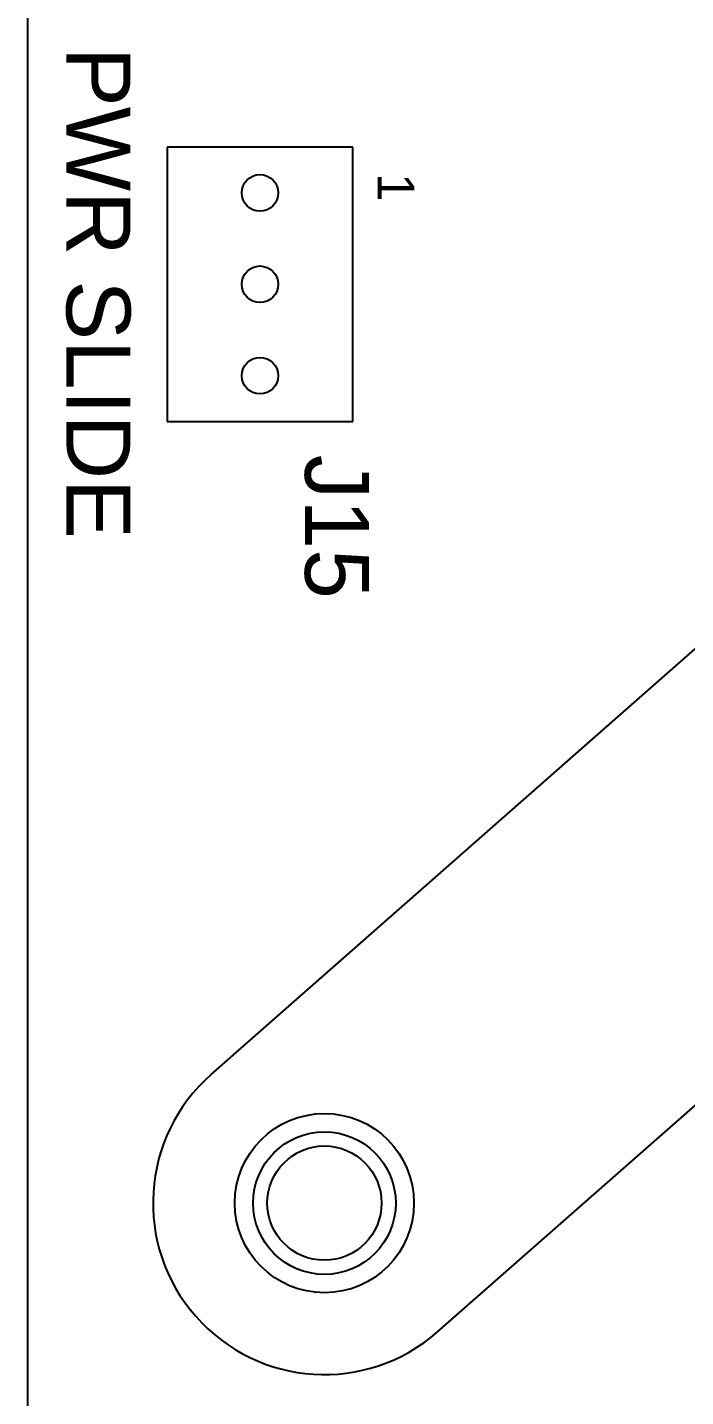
# Model space of a CAD drawing. Header units: inches. Extents: x 1.3 to 19.8, y 1.7 to 13.
# Drawn here: x 12.982 to 13.702, y 4.166 to 5.663 of the extents above; entities that cross this region are included whole.
import ezdxf

# ---------------------------------------------------------------- set-up
doc = ezdxf.new("R2010")
doc.units = ezdxf.units.IN
doc.header["$MEASUREMENT"] = 0
for name, color, linetype in [('45-1523-1', 80, 'Continuous'), ('Clamp', 30, 'Continuous'), ('Panel', 1, 'Continuous'), ('Text', 50, 'Continuous')]:
    doc.layers.add(name, color=color, linetype=linetype)
doc.styles.get("Standard").update_dxf_attribs({"font": 'arial.ttf'})

msp = doc.modelspace()

# ---------------------------------------------------------------- linework, layer by layer
at = {"layer": '45-1523-1'}
for p, q in [((12.9815, 11.0022), (12.9815, 3.2522)), ((13.1345, 5.5322), (13.1345, 5.2322)), ((13.3375, 5.5322), (13.1345, 5.5322)), ((13.3375, 5.2322), (13.3375, 5.5322)), ((13.1345, 5.2322), (13.3375, 5.2322))]:
    msp.add_line(p, q, dxfattribs=at)
for centre, radius in [((13.236, 5.4822), 0.02), ((13.236, 5.3822), 0.02), ((13.236, 5.2822), 0.02), ((13.3065, 4.3772), 0.078)]:
    msp.add_circle(centre, radius, dxfattribs=at)
at = {"layer": 'Clamp'}
for p, q in [((13.1827, 4.518), (14.0517, 5.282)), ((13.4303, 4.2363), (14.0613, 4.7911))]:
    msp.add_line(p, q, dxfattribs=at)
msp.add_circle((13.3065, 4.3772), 0.098, dxfattribs=at)
msp.add_arc((13.3065, 4.3772), 0.1875, 131.321, 311.321, dxfattribs=at)
at = {"layer": 'Panel'}
msp.add_circle((13.3065, 4.3772), 0.0625, dxfattribs=at)

# ---------------------------------------------------------------- texts
at = {"layer": 'Text'}
for s, height, p in [('PWR SLIDE', 0.07, (13.0243, 5.6417)), ('1', 0.04, (13.3647, 5.5039)), ('J15', 0.07, (13.2853, 5.1958))]:
    msp.add_text(s, height=height, rotation=270, dxfattribs=at).set_placement(p)

doc.saveas('drawing.dxf')
